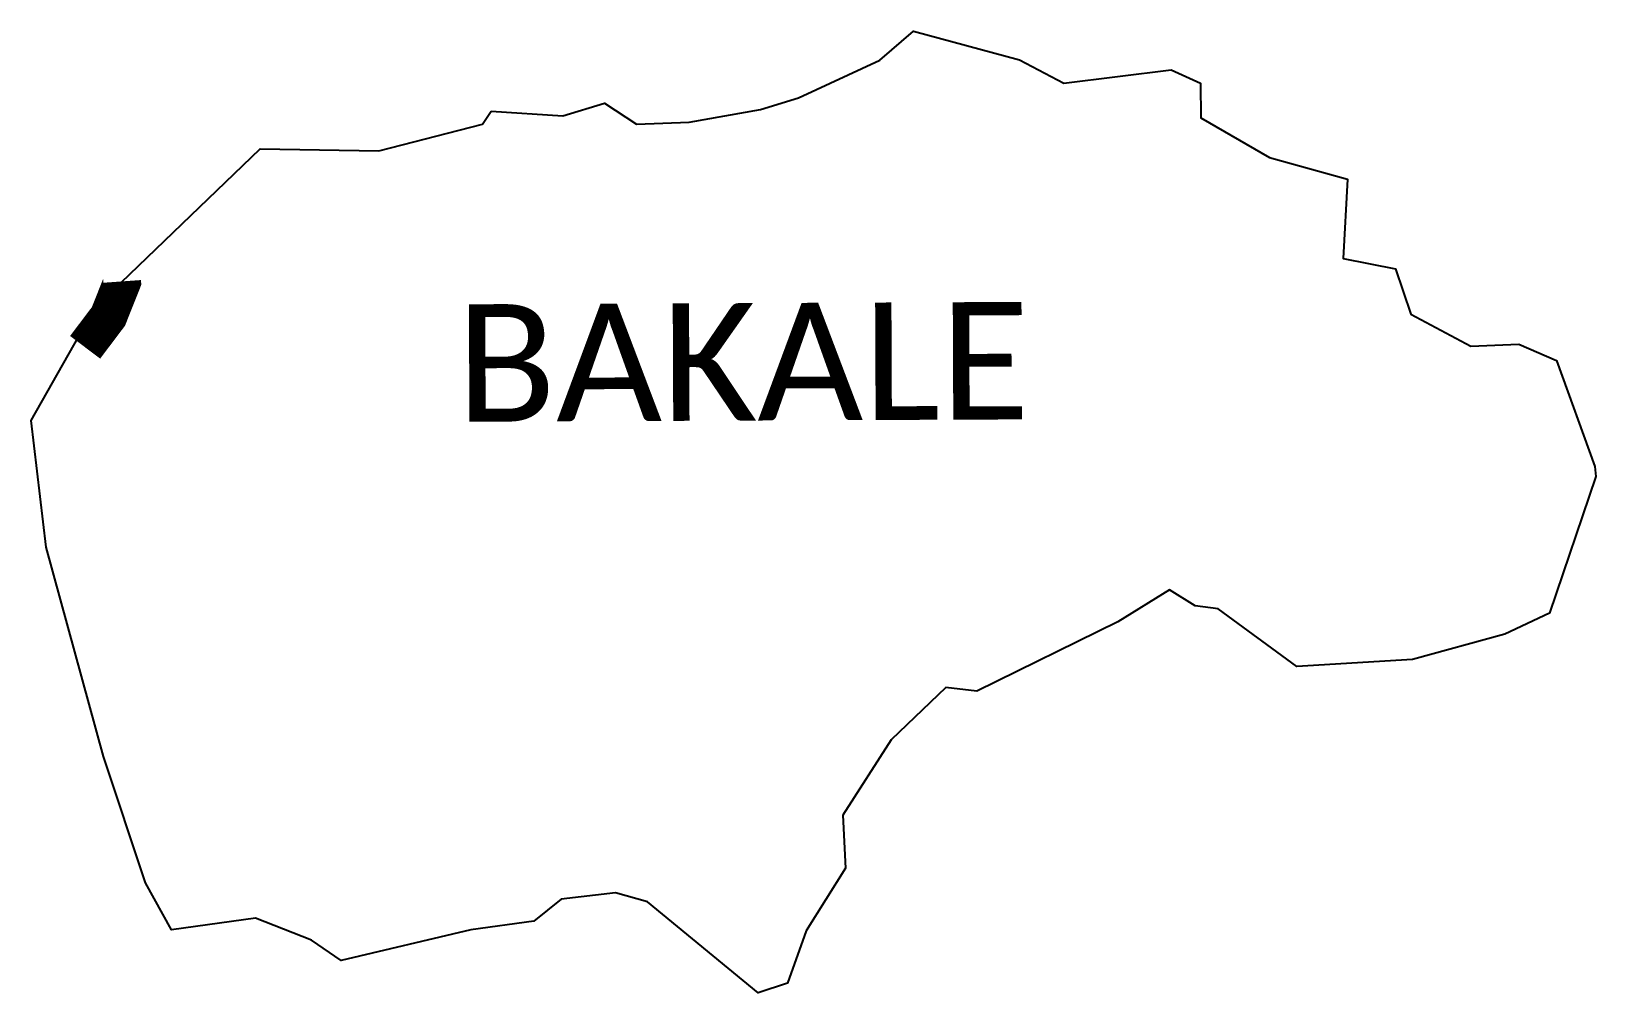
# Model space of a CAD drawing. Header units: metres. Extents: x 323364 to 325440, y 1832048 to 1833324.
import ezdxf

# ---------------------------------------------------------------- set-up
doc = ezdxf.new("R2010")
doc.units = ezdxf.units.M
doc.layers.add('UNPROTECTED', color=130, linetype='Continuous')
doc.layers.add('VILLAGE NAME', color=250, linetype='Continuous')
doc.styles.get("Standard").update_dxf_attribs({"font": 'simplex.shx'})

msp = doc.modelspace()

# ---------------------------------------------------------------- linework, layer by layer
at = {"color": 3, "flags": 128}
for points in [[(324069.3141748029, 1833212.130646788), (324124.3829400593, 1833228.717588947), (324166.97288015, 1833201.113715502), (324237.1219208243, 1833203.771871674), (324331.7393248375, 1833220.647001087), (324382.0380449767, 1833236.100079765), (324489.9358642926, 1833285.821781539), (324534.7874452821, 1833324.356445207), (324675.4989728165, 1833286.49925921), (324734.3008940624, 1833255.266515782), (324876.5153985284, 1833273.019547571), (324915.8622735017, 1833255.249216495), (324916.2373391687, 1833209.482631389), (325007.1757276031, 1833156.94096101), (325110.8999373345, 1833128.178170918), (325104.8392431634, 1833022.852072518), (325174.6628334527, 1833008.903715527), (325194.7467446533, 1832948.625689334), (325274.2721025086, 1832906.292428328), (325338.2947937062, 1832908.993380074), (325388.2794899348, 1832887.150250418), (325439.0838968771, 1832746.447426878), (325440.2151805569, 1832732.976497575), (325378.706897123, 1832551.496167107), (325319.5246943497, 1832523.856174543), (325197.1962038184, 1832490.295377613), (325043.4273535312, 1832480.839599001), (324939.1191865501, 1832557.57146222), (324908.4018288274, 1832561.653983911), (324874.4787568889, 1832582.840616643), (324805.8013067049, 1832540.13093995), (324618.641662123, 1832448.015661303), (324577.7001653812, 1832452.90086632), (324504.9743860682, 1832383.41862576), (324441.0098114616, 1832283.41247071), (324444.6240569013, 1832212.997382523), (324392.2421815398, 1832129.732111314), (324367.5313960013, 1832060.507308805), (324328.4221253998, 1832047.702624438), (324181.6582401519, 1832168.402516607), (324139.0884028786, 1832180.434758988), (324066.9946199614, 1832171.892477201), (324030.5641939384, 1832142.804583678), (323947.3769712029, 1832131.390325951), (323775.136466295, 1832090.684650264), (323735.8395606265, 1832117.690320686), (323661.1476875468, 1832146.494372298), (323549.6882371905, 1832131.394076323), (323515.1920186077, 1832193.577694041), (323459.5982340391, 1832361.279916988), (323383.6477933477, 1832639.128272481), (323363.7538560558, 1832807.608740986), (323448.5590567264, 1832957.710976212), (323667.3603215117, 1833168.377237991), (323825.2349857896, 1833165.567379381), (323962.7397970628, 1833200.855910061), (323974.3705434148, 1833218.347252805)], [(323974.3705434148, 1833218.347252805), (324069.3141748029, 1833212.130646788)]]:
    msp.add_lwpolyline(points, dxfattribs=at)
at = {"layer": 'UNPROTECTED', "const_width": 50, "flags": 128}
msp.add_lwpolyline([(323484.4102616234, 1832992.229237902), (323484.4504329711, 1832991.673734004), (323466.1751746465, 1832945.73109066), (323452.4628593415, 1832927.570991543), (323435.2090871361, 1832904.720713592)], dxfattribs=at)

# ---------------------------------------------------------------- texts
at = {"layer": 'VILLAGE NAME', "insert": (323927.5213698163, 1832961.787663762), "char_height": 155.9893812134608, "attachment_point": 1, "rotation": 0.2435342226010066}
msp.add_mtext_dynamic_manual_height_columns('{\\fCalibri|b0|i0|c0|p34;BAKALE}', width=1003.056435555485, gutter_width=779.9469060673039, heights=[0], dxfattribs=at)

doc.saveas('drawing.dxf')
